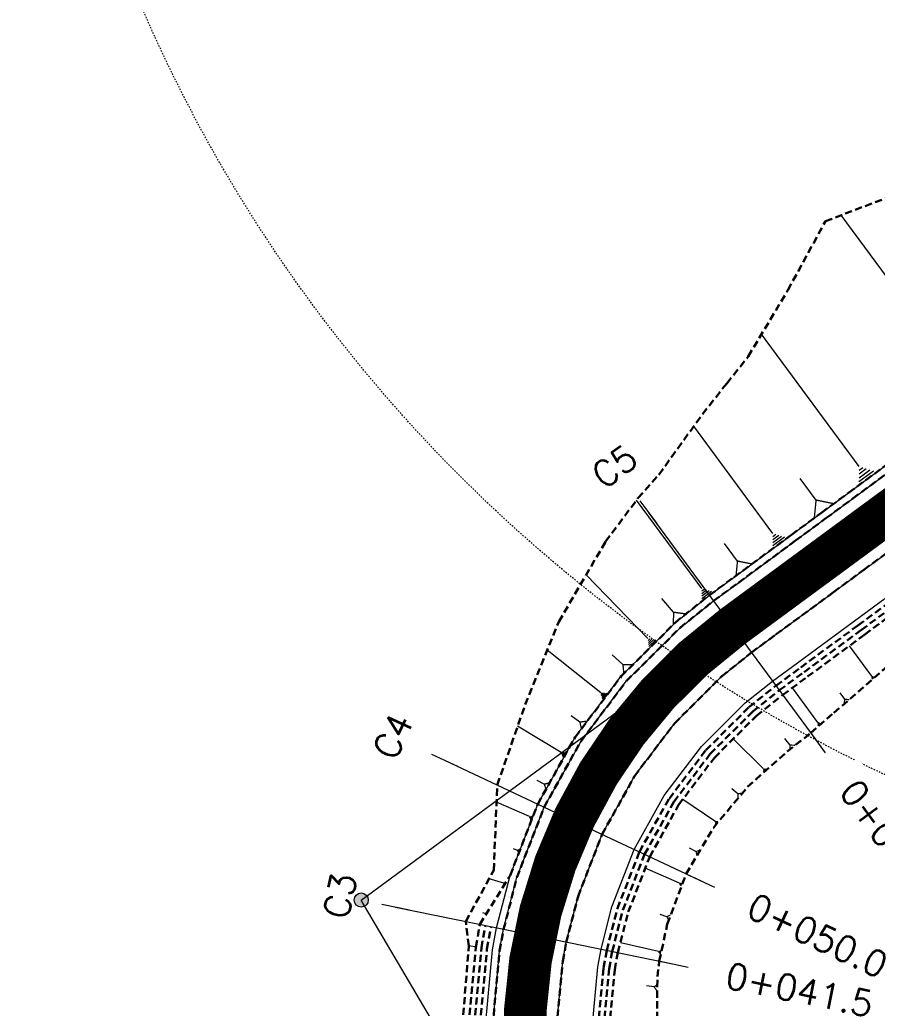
# Model space of a CAD drawing. Header units: metres. Extents: x 544752 to 548977, y 1840603 to 1844608.
# Drawn here: x 544882 to 544942.3, y 1843862.7 to 1843932.2 of the extents above; entities that cross this region are included whole.
import ezdxf

# ---------------------------------------------------------------- set-up
doc = ezdxf.new("R2010")
doc.units = ezdxf.units.M
doc.header["$MEASUREMENT"] = 0
for name, pattern in [('ACAD_ISO02W100', [15, 12, -3]), ('Anordnung Grundriss$0$GESTRICHELT', [0.75, 0.5, -0.25]), ('HIDDEN', [0.375, 0.25, -0.125])]:
    doc.linetypes.add(name, pattern=pattern)
doc.layers.add('C-ROAD', color=7, linetype='Continuous')
for name, color, linetype, lineweight in [('C-ROAD-CORR', 5, 'Continuous', 0), ('C-ROAD-SAMP', 150, 'HIDDEN', 0), ('C-ROAD-SAMP-TEXT', 11, 'Continuous', 0), ('C-ROAD-STAN', 11, 'Continuous', 0), ('C-TOPO-FEAT', 94, 'Continuous', 5), ('Đường', 5, 'ACAD_ISO02W100', 5)]:
    doc.layers.add(name, color=color, linetype=linetype, lineweight=lineweight)

# ---------------------------------------------------------------- blocks, each defined once
blk = doc.blocks.new('TB')
at = {"layer": 'Defpoints', "color": 5, "linetype": 'Anordnung Grundriss$0$GESTRICHELT', "lineweight": 5, "ltscale": 0.2}
blk.add_circle((-0.4049538253086098, -1.769394799566726e-07), 105.7280000291212, dxfattribs=at)
blk = doc.blocks.new('STA')
blk.add_circle((0, 0), 0.03600344113496039)
blk = doc.blocks.new('PI')
h = blk.add_hatch(color=256)
h.dxf.hatch_style = 1
h.paths.add_polyline_path([(0.01097384885793593, 0, 1), (-0.01097384885793593, 0, 1)])
at = {"xscale": 0.3048, "yscale": 0.3048, "zscale": 0.3048}
blk.add_blockref('STA', (0, 0), dxfattribs=at)

msp = doc.modelspace()

# ---------------------------------------------------------------- linework, layer by layer
at = {"layer": 'C-ROAD', "color": 1, "linetype": 'ACAD_ISO02W100', "lineweight": 60, "ltscale": 0.1, "const_width": 3, "flags": 128}
msp.add_lwpolyline([(544932.1585517897, 1843889.537997853), (544954.2803802184, 1843905.817549433)], dxfattribs=at)
at = {"layer": 'C-ROAD-CORR', "color": 160, "linetype": 'Continuous'}
for p, q in [((544948.5114338326, 1843906.64242841, 760.0721508878083), (544939.8014734637, 1843918.478150541, 750.2753775419267)), ((544941.0603704515, 1843900.806354522, 759.8215094653697), (544934.206152152, 1843910.120360531, 752.1120343014366)), ((544935.0001767164, 1843896.100088977, 759.786491476097), (544929.4427675641, 1843903.651897218, 753.5356389410617)), ((544941.0508383987, 1843899.75687126, 760.3812569583461), (544942.0652054087, 1843900.503348438, 760.3812569583461)), ((544941.0532214119, 1843900.019242075, 760.241320085102), (544941.8139966695, 1843900.579099959, 760.241320085102)), ((544941.0556044251, 1843900.281612891, 760.1013832118579), (544941.5627879301, 1843900.65485148, 760.1013832118579)), ((544941.0579874383, 1843900.543983707, 759.9614463386138), (544941.3115791909, 1843900.730603001, 759.9614463386138)), ((544938.0347052359, 1843898.447199702, 759.7912269734804), (544936.9145486872, 1843899.969349182, 758.5312993326978)), ((544934.9924481154, 1843895.249166578, 760.2403354746883), (544935.8148982123, 1843895.854411249, 760.2403354746883)), ((544934.9943802657, 1843895.461897178, 760.1268744750405), (544935.6112178382, 1843895.915830681, 760.1268744750405)), ((544934.9963124159, 1843895.674627778, 760.0134134753927), (544935.4075374643, 1843895.977250113, 760.0134134753927)), ((544934.9982445661, 1843895.887358377, 759.8999524757448), (544935.2038570903, 1843896.038669545, 759.8999524757448)), ((544932.5057790335, 1843894.159390559, 759.7892453105594), (544931.5952434235, 1843895.396691995, 758.7650947269781)), ((544926.2001154745, 1843888.711462881, 759.7884347827436), (544921.8614476682, 1843893.186300092, 755.6227895024834)), ((544929.9974919287, 1843891.527320658, 760.1531763212228), (544930.6731492933, 1843892.0283319, 760.1531763212228)), ((544929.9984472255, 1843891.702556624, 760.0597022193283), (544930.505190249, 1843892.078315056, 760.0597022193283)), ((544929.9994025223, 1843891.87779259, 759.9662281174338), (544930.3372312046, 1843892.128298211, 759.9662281174338)), ((544930.0003578191, 1843892.053028556, 759.8727540155394), (544930.1692721603, 1843892.178281367, 759.8727540155394)), ((544928.0166349536, 1843890.557461003, 759.7837298168569), (544927.1940974905, 1843891.52611677, 758.9362528939297)), ((544926.2179348202, 1843888.571292657, 759.863982934724), (544926.3396683066, 1843888.68932179, 759.863982934724)), ((544926.235754166, 1843888.431122432, 759.9395310867045), (544926.4792211386, 1843888.667180699, 759.9395310867045)), ((544926.2535735117, 1843888.290952208, 760.015079238685), (544926.6187739708, 1843888.645039608, 760.015079238685)), ((544926.2713928575, 1843888.150781984, 760.0906273906654), (544926.7583268028, 1843888.622898517, 760.0906273906654)), ((544922.8963552844, 1843884.885359394, 759.7949278136241), (544919.1199147021, 1843887.88619219, 756.5716220394647)), ((544941.9544783323, 1843886.069430884, 762.9177301762661), (544940.38392932, 1843888.203606117, 760.2679512938804)), ((544924.4493982652, 1843886.879296692, 759.7914845638928), (544923.7028522209, 1843887.555619687, 759.1191320387911)), ((544941.9526471286, 1843885.867814521, 763.0790299198247), (544942.1475173044, 1843886.011220347, 763.0790299198247)), ((544941.9531049295, 1843885.918218612, 763.0387049839351), (544942.0992575614, 1843886.025772981, 763.0387049839351)), ((544941.9535627305, 1843885.968622702, 762.9983800480454), (544942.0509978184, 1843886.040325615, 762.9983800480454)), ((544941.9540205314, 1843886.019026793, 762.9580551121558), (544942.0027380753, 1843886.05487825, 762.9580551121558)), ((544938.1633515445, 1843882.812902854, 763.2089126582579), (544936.370047972, 1843885.249773044, 760.183309573412)), ((544922.9240287916, 1843884.779564143, 759.8533884514362), (544923.0056673073, 1843884.882303291, 759.8533884514362)), ((544922.9517022988, 1843884.673768892, 759.9118490892483), (544923.1149793302, 1843884.879247187, 759.9118490892483)), ((544922.9793758062, 1843884.567973641, 759.9703097270605), (544923.224291353, 1843884.876191084, 759.9703097270605)), ((544923.0070493134, 1843884.46217839, 760.0287703648726), (544923.3336033759, 1843884.873134981, 760.0287703648726)), ((544940.0573745175, 1843884.442914396, 763.0609974284613), (544939.7331430591, 1843884.883503478, 762.5139647253408)), ((544921.4207187499, 1843882.834590208, 759.7973896750727), (544920.8027893137, 1843883.26341806, 759.2950961123753)), ((544920.1065909438, 1843880.687373182, 759.7913145345894), (544917.0387607024, 1843882.534886951, 757.3989619853735)), ((544938.1612606171, 1843882.582690781, 763.3930899135559), (544938.3837696757, 1843882.746436183, 763.3930899135559)), ((544938.1617833489, 1843882.640243799, 763.3470455997314), (544938.328665143, 1843882.763052851, 763.3470455997314)), ((544938.1623060808, 1843882.697796817, 763.3010012859069), (544938.2735606101, 1843882.779669519, 763.3010012859069)), ((544938.1628288126, 1843882.755349836, 763.2549569720824), (544938.2184560774, 1843882.796286186, 763.2549569720824)), ((544934.3217254466, 1843879.560134421, 763.0527601126091), (544932.2109559355, 1843881.651641014, 760.0739739233849)), ((544936.217710272, 1843881.221363284, 763.2197916695885), (544935.8357070431, 1843881.678362321, 762.6238451892702)), ((544920.1371039277, 1843880.612126463, 759.8347089202161), (544920.1873714301, 1843880.695596565, 759.8347089202161)), ((544920.1676169117, 1843880.536879743, 759.8781033058428), (544920.2681519163, 1843880.703819948, 759.8781033058428)), ((544920.1981298956, 1843880.461633024, 759.9214976914695), (544920.3489324027, 1843880.712043331, 759.9214976914695)), ((544920.2286428796, 1843880.386386304, 759.9648920770962), (544920.4297128889, 1843880.720266714, 759.9648920770962)), ((544934.3299649563, 1843879.504287607, 763.0980321030821), (544934.3776454511, 1843879.552407242, 763.0980321030821)), ((544934.3382044658, 1843879.448440792, 763.1433040935551), (544934.4335654557, 1843879.544680063, 763.1433040935551)), ((544934.3464439755, 1843879.392593978, 763.1885760840281), (544934.4894854602, 1843879.536952885, 763.1885760840281)), ((544934.354683485, 1843879.336747163, 763.2338480745011), (544934.5454054648, 1843879.529225706, 763.2338480745011)), ((544918.9134319947, 1843878.467670621, 759.7790122836568), (544918.4070551083, 1843878.729538342, 759.398162915513)), ((544932.5311212046, 1843877.795620698, 762.8689219191787), (544932.106635408, 1843878.144416492, 762.3185897868655)), ((544917.8695126623, 1843876.18401565, 759.7767592651472), (544915.5622074157, 1843877.194107086, 758.0944692944946)), ((544930.9212956085, 1843875.857879441, 762.6995923693727), (544928.6555087038, 1843877.391701994, 759.9606874714077)), ((544917.8976246933, 1843876.134302043, 759.8072757966705), (544917.9251090935, 1843876.19708339, 759.8072757966705)), ((544917.9257367244, 1843876.084588436, 759.8377923281938), (544917.9807055248, 1843876.210151129, 759.8377923281938)), ((544917.9538487555, 1843876.034874829, 759.8683088597171), (544918.036301956, 1843876.223218869, 759.8683088597171)), ((544917.9819607865, 1843875.985161222, 759.8988253912404), (544918.0918983873, 1843876.236286609, 759.8988253912404)), ((544930.9382610597, 1843875.808703288, 762.7412508994639), (544930.9732550419, 1843875.860396951, 762.7412508994639)), ((544930.9552265108, 1843875.759527135, 762.7829094295552), (544931.0252144753, 1843875.862914462, 762.7829094295552)), ((544930.972191962, 1843875.710350981, 762.8245679596464), (544931.0771739087, 1843875.865431972, 762.8245679596464)), ((544930.989157413, 1843875.661174828, 762.8662264897376), (544931.1291333422, 1843875.867949482, 762.8662264897376)), ((544929.5861916881, 1843873.727603286, 762.5772211146212), (544929.1352178961, 1843873.975547156, 762.0613315704369)), ((544917.0305452032, 1843873.813880097, 759.7875624030936), (544916.7417916354, 1843873.918585519, 759.5821991401393)), ((544928.4328472498, 1843871.497927139, 762.4904109710517), (544926.0139862206, 1843872.5508917, 759.8480784776416)), ((544916.0671576607, 1843871.512537614, 759.7858194261913), (544915.0324759193, 1843871.814355722, 759.067296156378)), ((544916.0818297584, 1843871.492973513, 759.7988616218178), (544916.0900473853, 1843871.52114488, 759.7988616218178)), ((544916.096501856, 1843871.473409412, 759.8119038174442), (544916.1129371099, 1843871.529752145, 759.8119038174442)), ((544916.1111739536, 1843871.45384531, 759.8249460130706), (544916.1358268345, 1843871.538359411, 759.8249460130706)), ((544916.1258460513, 1843871.434281209, 759.8379882086971), (544916.1587165591, 1843871.546966676, 759.8379882086971)), ((544928.457618493, 1843871.454332364, 762.5305879704817), (544928.4816341818, 1843871.509500996, 762.5305879704817)), ((544928.4823897362, 1843871.410737589, 762.5707649699118), (544928.5304211138, 1843871.521074852, 762.5707649699118)), ((544928.5071609794, 1843871.367142814, 762.6109419693419), (544928.5792080458, 1843871.532648708, 762.6109419693419)), ((544928.5319322227, 1843871.323548039, 762.6511189687719), (544928.6279949779, 1843871.544222565, 762.6511189687719)), ((544914.7642295703, 1843869.375755002, 759.7549664797435), (544914.5913363639, 1843869.414939355, 759.6367977989046)), ((544927.5451771317, 1843869.140935101, 762.4592837414798), (544927.0568072431, 1843869.301805201, 761.944550287333)), ((544914.0569648882, 1843867.019780018, 759.7489997532077), (544913.6154599027, 1843867.091639205, 759.4507899873607)), ((544914.0640005183, 1843867.01246527, 759.7544126433613), (544914.0659570231, 1843867.024486093, 759.7544126433613)), ((544914.0710361484, 1843867.005150521, 759.7598255335149), (544914.0749491579, 1843867.029192168, 759.7598255335149)), ((544914.0780717784, 1843866.997835773, 759.7652384236685), (544914.0839412927, 1843867.033898244, 759.7652384236685)), ((544914.0851074085, 1843866.990521025, 759.7706513138221), (544914.0929334275, 1843867.038604319, 759.7706513138221)), ((544926.9387315054, 1843866.70050619, 762.4796780802163), (544924.2665573071, 1843867.314589442, 759.7354454888829)), ((544926.9723724279, 1843866.660680425, 762.5214207213903), (544926.9863836985, 1843866.721650262, 762.5214207213903)), ((544927.0060133506, 1843866.62085466, 762.5631633625643), (544927.0340358915, 1843866.742794333, 762.5631633625643)), ((544927.0396542731, 1843866.581028895, 762.6049060037383), (544927.0816880846, 1843866.763938405, 762.6049060037383)), ((544927.0732951956, 1843866.541203129, 762.6466486449123), (544927.1293402778, 1843866.785082476, 762.6466486449123)), ((544926.6474902391, 1843864.205865131, 762.5646904477975), (544926.0963965262, 1843864.27983678, 762.0078177619927))]:
    msp.add_line(p, q, dxfattribs=at)
at = {"layer": 'C-ROAD-CORR', "color": 5, "linetype": 'Anordnung Grundriss$0$GESTRICHELT', "lineweight": 30, "extrusion": (-0.3287760541570723, 0.4467646068211136, 0.8320502943361547), "const_width": 0.1, "elevation": 645258.1724847768}
msp.add_lwpolyline([(-1531798.90635424, -966516.3925444178), (-1531798.056557275, -966517.5256070361), (-1531797.206760311, -966516.3925444172)], dxfattribs=at)
at = {"layer": 'C-ROAD-CORR', "color": 5, "linetype": 'Anordnung Grundriss$0$GESTRICHELT', "lineweight": 30, "extrusion": (-0.3287760540422529, 0.4467646068545232, 0.8320502943635852), "const_width": 0.1, "elevation": 645258.0730973023}
msp.add_lwpolyline([(-1531791.752579318, -966516.4591754228), (-1531791.061809445, -966517.3802019202), (-1531790.371039572, -966516.4591754228)], dxfattribs=at)
at = {"layer": 'C-ROAD-CORR', "color": 5, "linetype": 'Anordnung Grundriss$0$GESTRICHELT', "lineweight": 30, "extrusion": (-0.359129561224649, 0.4229265367719536, 0.83196099833386), "const_width": 0.1, "elevation": 584762.5985707357}
msp.add_lwpolyline([(-1608878.069279001, -875467.9175216692), (-1608877.497902004, -875468.6793576659), (-1608876.926525006, -875467.9175216688)], dxfattribs=at)
at = {"layer": 'C-ROAD-CORR', "color": 5, "linetype": 'Anordnung Grundriss$0$GESTRICHELT', "lineweight": 30, "extrusion": (0.4114241059136156, -0.3727239410899145, -0.8317494026517745), "const_width": 0.1, "elevation": -463697.6863047222}
msp.add_lwpolyline([(1732367.743094259, -693360.8343584206), (1732367.290219438, -693361.4381915154), (1732366.837344616, -693360.8343584209)], dxfattribs=at)
at = {"layer": 'C-ROAD-CORR', "color": 5, "linetype": 'Anordnung Grundriss$0$GESTRICHELT', "lineweight": 30, "extrusion": (-0.4191088790477297, 0.5695153617683254, 0.7071067813373374), "const_width": 0.1, "elevation": 822270.8645767954}
msp.add_lwpolyline([(-1531791.614421306, -821191.4286040779), (-1531791.385587529, -821191.733715781), (-1531791.156753751, -821191.4286040778)], dxfattribs=at)
at = {"layer": 'C-ROAD-CORR', "color": 5, "linetype": 'Anordnung Grundriss$0$GESTRICHELT', "lineweight": 30, "extrusion": (-0.4562548706828479, 0.316629674791833, 0.831611172375285), "const_width": 0.1, "elevation": 335836.8259261894}
msp.add_lwpolyline([(-1825522.32850494, -501524.1534705324), (-1825521.990386669, -501524.6042948934), (-1825521.652268398, -501524.1534705324)], dxfattribs=at)
at = {"layer": 'C-ROAD-CORR', "color": 5, "linetype": 'Anordnung Grundriss$0$GESTRICHELT', "lineweight": 30, "extrusion": (-0.4536190220485792, 0.5426746176417215, 0.7069186956101119), "const_width": 0.1, "elevation": 753973.6369630767}
msp.add_lwpolyline([(-1600666.086334272, -752493.2922200495), (-1600665.837197673, -752493.624402182), (-1600665.588061074, -752493.2922200498)], dxfattribs=at)
at = {"layer": 'C-ROAD-CORR', "color": 5, "linetype": 'Anordnung Grundriss$0$GESTRICHELT', "lineweight": 30, "extrusion": (-0.4934281185607339, 0.2551713952880276, 0.8315144321299393), "const_width": 0.1, "elevation": 202258.4943280972}
msp.add_lwpolyline([(-1888142.930995665, -301386.0288212751), (-1888142.674738914, -301386.370496942), (-1888142.418482164, -301386.0288212751)], dxfattribs=at)
at = {"layer": 'C-ROAD-CORR', "color": 5, "linetype": 'Anordnung Grundriss$0$GESTRICHELT', "lineweight": 30, "extrusion": (-0.5467898848681443, 0.4492918565155949, 0.7065108983410318), "const_width": 0.1, "elevation": 531014.6572369782}
msp.add_lwpolyline([(-1770586.138499697, -529042.5503077414), (-1770585.908749583, -529042.8566412264), (-1770585.67899947, -529042.5503077415)], dxfattribs=at)
at = {"layer": 'C-ROAD-CORR', "color": 5, "linetype": 'Anordnung Grundriss$0$GESTRICHELT', "lineweight": 30, "extrusion": (-0.5225240418367808, 0.1894733308962721, 0.831305288435979), "const_width": 0.1, "elevation": 65264.27942081269}
msp.add_lwpolyline([(-1919188.294969553, -96245.2373291714), (-1919188.156919505, -96245.42139590326), (-1919188.018869457, -96245.23732917165)], dxfattribs=at)
at = {"layer": 'C-ROAD-CORR', "color": 5, "linetype": 'Anordnung Grundriss$0$GESTRICHELT', "lineweight": 30, "extrusion": (-0.6203827500773251, 0.3410843426904792, 0.7062483377523088), "const_width": 0.1, "elevation": 291390.1119985326}
msp.add_lwpolyline([(-1878307.66947553, -289606.4611913662), (-1878307.45429557, -289606.7480979807), (-1878307.239115608, -289606.461191366)], dxfattribs=at)
at = {"layer": 'C-ROAD-CORR', "color": 5, "linetype": 'Anordnung Grundriss$0$GESTRICHELT', "lineweight": 30, "extrusion": (-0.5409276867601733, 0.1225953389317248, 0.832086305961409), "const_width": 0.1, "elevation": -68077.5101261603}
msp.add_lwpolyline([(-1918707.995339477, 103500.5385896969), (-1918707.915624042, 103500.432302448), (-1918707.835908605, 103500.5385896967)], dxfattribs=at)
at = {"layer": 'C-ROAD-CORR', "color": 5, "linetype": 'Anordnung Grundriss$0$GESTRICHELT', "lineweight": 30, "extrusion": (-0.6719673349417027, 0.2213474979086776, 0.7067285093590844), "const_width": 0.1, "elevation": 42501.16226105167}
msp.add_lwpolyline([(-1921791.444662061, -41377.73533801394), (-1921791.229615213, -41378.02206714432), (-1921791.014568365, -41377.73533801394)], dxfattribs=at)
at = {"layer": 'C-ROAD-CORR', "color": 5, "linetype": 'Anordnung Grundriss$0$GESTRICHELT', "lineweight": 30, "extrusion": (-0.7013483037026088, 0.09413987095762548, 0.7065750077589463), "const_width": 0.1, "elevation": -208063.432304031}
msp.add_lwpolyline([(-1899968.949338597, 208828.7698143787), (-1899968.716807525, 208828.45977295), (-1899968.484276453, 208828.7698143786)], dxfattribs=at)
at = {"layer": 'C-ROAD-CORR', "color": 1, "linetype": 'Anordnung Grundriss$0$GESTRICHELT', "lineweight": 30}
msp.add_polyline3d([(544926.7518068923, 1843827.376604924, 759.0967035596492), (544924.2140974314, 1843831.684740332, 759.18162364019), (544921.6763879705, 1843835.99287574, 759.2665437207309), (544919.1386785095, 1843840.301011148, 759.3514638012716), (544919.095966993, 1843840.373520235, 759.3528930686797), (544916.6564473575, 1843845.24949175, 759.4363838818125), (544914.8812040591, 1843850.503031645, 759.5213039623533), (544913.8520843119, 1843855.952075849, 759.6062240428942), (544913.5889978061, 1843861.491205355, 759.6911441234349), (544914.0970343002, 1843867.013258336, 759.7760642039758), (544914.3900559435, 1843868.608278748, 759.8008802569343)], dxfattribs=at)
at = {"layer": 'C-ROAD-CORR', "color": 92, "linetype": 'Anordnung Grundriss$0$GESTRICHELT', "lineweight": 30}
for points in [[(544927.0964577249, 1843827.579621681, 758.6967035596492), (544924.558748264, 1843831.887757089, 758.78162364019), (544922.021038803, 1843836.195892497, 758.8665437207309), (544919.4833293421, 1843840.504027905, 758.9514638012716), (544919.4406178256, 1843840.576536992, 758.9528930686797), (544917.0255737583, 1843845.403588149, 759.0363838818125), (544915.2681413797, 1843850.604419563, 759.1213039623533), (544914.2493467351, 1843855.998793802, 759.2062240428942), (544913.9888997619, 1843861.482349523, 759.291144123435), (544914.4918391533, 1843866.949000045, 759.3760642039758), (544914.7819209264, 1843868.528017704, 759.4008802569343)], [(544927.4411085575, 1843827.782638438, 758.6967035596492), (544924.9033990966, 1843832.090773846, 758.78162364019), (544922.3656896356, 1843836.398909254, 758.8665437207309), (544919.8279801747, 1843840.707044662, 758.9514638012716), (544919.7852686582, 1843840.779553749, 758.9528930686797), (544917.3947001591, 1843845.557684548, 759.0363838818125), (544915.6550787002, 1843850.705807481, 759.1213039623533), (544914.6466091581, 1843856.045511756, 759.2062240428942), (544914.3888017177, 1843861.47349369, 759.291144123435), (544914.8866440066, 1843866.884741755, 759.3760642039758), (544915.1737859093, 1843868.44775666, 759.4008802569343)]]:
    msp.add_polyline3d(points, dxfattribs=at)
at = {"layer": 'C-ROAD-SAMP', "color": 1, "linetype": 'Continuous', "lineweight": 13}
for points in [[(544926.2314571831, 1843897.592161343), (544932.1585517898, 1843889.537997853), (544938.0856463965, 1843881.483834364)], [(544911.8980463353, 1843880.156780838), (544920.94662011, 1843875.89963242), (544929.9951938846, 1843871.642484003)], [(544908.4630980766, 1843869.822227036), (544918.2597226499, 1843867.81570094), (544928.0563472232, 1843865.809174845)]]:
    msp.add_lwpolyline(points, dxfattribs=at)
at = {"layer": 'C-ROAD-SAMP-TEXT', "color": 1, "linetype": 'Continuous', "lineweight": -3}
for p, q in [((544932.7512612505, 1843888.732581504), (544931.5658423292, 1843890.343414202)), ((544921.8514774874, 1843875.473917579), (544920.0417627324, 1843876.325347262)), ((544919.2393851073, 1843867.615048331), (544917.2800601927, 1843868.01635355))]:
    msp.add_line(p, q, dxfattribs=at)
at = {"layer": 'C-ROAD-SAMP-TEXT', "color": 4, "linetype": 'Continuous', "lineweight": 5}
for p, q in [((544929.0903365072, 1843872.068198845), (544930.9000512621, 1843871.216769162)), ((544927.0766847659, 1843866.009827455), (544929.0360096805, 1843865.608522235))]:
    msp.add_line(p, q, dxfattribs=at)
at = {"layer": 'C-ROAD-SAMP-TEXT', "color": 4, "linetype": 'Continuous', "lineweight": 9}
msp.add_line((544907.4834356193, 1843870.022879645), (544909.4427605339, 1843869.621574426), dxfattribs=at)

# ---------------------------------------------------------------- block references
at = {"layer": 'Đường', "rotation": 286.2264331696364}
msp.add_blockref('TB', (544987.8663385222, 1843974.496267125), dxfattribs=at)

# ---------------------------------------------------------------- next in the draw order: texts
at = {"layer": 'C-ROAD-SAMP-TEXT', "color": 1, "linetype": 'Continuous', "lineweight": 13, "char_height": 1.8, "attachment_point": 5, "bg_fill": 3, "box_fill_scale": 1.416666666666667, "bg_fill_color": 256, "bg_fill_true_color": 13158600, "bg_fill_transparency": 0}
for s, insert, width, rotation in [('{\\Fsimplex.shx|c0;C5}', (544923.8606193404, 1843900.813826739), 3.030000000000001, 36.34951642159453), ('{\\Fsimplex.shx|c0;C4}', (544908.2786168255, 1843881.859640204), 3.116571428571429, 64.80408104781417), ('{\\Fsimplex.shx|c0;C3}', (544904.5444482473, 1843870.624837474), 3.030000000000001, 78.4248755523915)]:
    msp.add_mtext(s, dxfattribs=dict(at, insert=insert, width=width, rotation=rotation))
at = {"layer": 'C-ROAD-SAMP-TEXT', "color": 1, "linetype": 'Continuous', "lineweight": -3, "insert": (544936.8733093392, 1843864.003301359), "char_height": 1.8, "width": 10.908, "attachment_point": 5, "rotation": 348.4248755523915, "bg_fill": 3, "box_fill_scale": 1.416666666666667, "bg_fill_color": 256, "bg_fill_true_color": 13158600, "bg_fill_transparency": 0}
msp.add_mtext('{\\Fsimplex.shx|c0;0+041.5}', dxfattribs=at)

# ---------------------------------------------------------------- next in the draw order: linework, layer by layer
at = {"layer": 'C-ROAD', "color": 3, "linetype": 'Continuous', "lineweight": 13}
msp.add_line((544922.4993939651, 1843842.378310709), (544906.0413623105, 1843870.318242369), dxfattribs=at)
at = {"layer": 'C-ROAD-CORR', "color": 160, "linetype": 'Continuous'}
msp.add_line((544930.0013131159, 1843892.228264522, 759.7792799136449), (544925.4007608177, 1843898.432510613, 754.6293057260607), dxfattribs=at)
at = {"layer": 'C-ROAD-SAMP-TEXT', "color": 4, "linetype": 'Continuous', "lineweight": 9}
for p, q in [((544925.6387477225, 1843898.397577693), (544926.8241666438, 1843896.786744995)), ((544910.9931889579, 1843880.582495679), (544912.8029037128, 1843879.731065996))]:
    msp.add_line(p, q, dxfattribs=at)

# ---------------------------------------------------------------- next in the draw order: block references
at = {"layer": 'C-ROAD-STAN', "color": 3, "linetype": 'Continuous', "lineweight": -3, "xscale": 45.56286554269575, "yscale": 45.56286554269575, "zscale": 45.56286554269575, "rotation": 334.5}
msp.add_blockref('PI', (544906.0413623105, 1843870.31824237), dxfattribs=at)

# ---------------------------------------------------------------- next in the draw order: texts
at = {"layer": 'C-ROAD-SAMP-TEXT', "color": 1, "linetype": 'Continuous', "lineweight": -3, "insert": (544938.1389102817, 1843867.811050428), "char_height": 1.8, "width": 11.25428571428571, "attachment_point": 5, "rotation": 334.8040810478142, "bg_fill": 3, "box_fill_scale": 1.416666666666667, "bg_fill_color": 256, "bg_fill_true_color": 13158600, "bg_fill_transparency": 0}
msp.add_mtext('{\\Fsimplex.shx|c0;0+050.0}', dxfattribs=at)

# ---------------------------------------------------------------- next in the draw order: linework, layer by layer
at = {"layer": 'C-ROAD', "color": 3, "linetype": 'Continuous', "lineweight": 13}
msp.add_line((544906.0413623105, 1843870.318242369), (544932.1585517897, 1843889.537997853), dxfattribs=at)
at = {"layer": 'C-ROAD', "color": 1, "linetype": 'ACAD_ISO02W100', "lineweight": -3, "ltscale": 0.1, "const_width": 3, "flags": 128}
msp.add_lwpolyline([(544922.4993939651, 1843842.378310709, -0.3846187613420152), (544932.1585517897, 1843889.537997853)], format="xyb", dxfattribs=at)

# ---------------------------------------------------------------- next in the draw order: texts
at = {"layer": 'C-ROAD-SAMP-TEXT', "color": 1, "linetype": 'Continuous', "lineweight": -3, "insert": (544943.4200315425, 1843874.235087223), "char_height": 1.8, "width": 11.25428571428571, "attachment_point": 5, "rotation": 306.34951642159456, "bg_fill": 3, "box_fill_scale": 1.416666666666667, "bg_fill_color": 256, "bg_fill_true_color": 13158600, "bg_fill_transparency": 0}
msp.add_mtext('{\\Fsimplex.shx|c0;0+067.8}', dxfattribs=at)

# ---------------------------------------------------------------- next in the draw order: linework, layer by layer
at = {"layer": 'C-ROAD-CORR', "color": 11, "linetype": 'Anordnung Grundriss$0$GESTRICHELT', "lineweight": 30}
for points in [[(544925.6341897399, 1843826.718271944, 760.3938043312405), (544923.201109881, 1843831.088039475, 760.3572918288627), (544920.7913782039, 1843835.471560264, 760.2936815457361), (544918.3827793685, 1843839.855748355, 760.2287564921579), (544918.342240879, 1843839.929537465, 760.2276637557222), (544915.9747622893, 1843844.964913854, 760.1750848434873), (544914.1765552271, 1843850.31839482, 760.2497411479843), (544913.1859203218, 1843855.873735144, 760.2769786385909), (544913.1548301714, 1843861.500820002, 760.1254182033042), (544913.6154599027, 1843867.091639205, 759.4507899873486), (544913.3877075012, 1843868.813577858, 759.118775630111), (544915.3606901574, 1843872.413162222, 759.0570234054771), (544915.6134063408, 1843878.408788351, 757.8499158687264), (544917.5667114753, 1843884.063192475, 757.2319288196803), (544919.935054009, 1843889.892547368, 756.2250852812055), (544923.2283727081, 1843895.523471963, 755.1954141436506), (544925.5076785849, 1843898.575683886, 754.6014437396378), (544926.974291638, 1843900.230181332, 754.329305074493), (544930.04741409, 1843904.490037303, 753.3412325605099), (544931.7474023869, 1843906.650904296, 752.8977072984113), (544933.2674049702, 1843908.550317863, 752.5277230232989), (544936.0502609207, 1843913.204608884, 751.295440407118), (544938.6882065362, 1843918.055814516, 749.9849851131136), (544943.5413015012, 1843919.896915501, 751.2509007704045)], [(544914.0970343002, 1843867.013258336, 759.7760642039758), (544914.3900559435, 1843868.608278748, 759.8008802569343), (544916.512574329, 1843872.056150571, 759.8609842845166), (544918.4582623218, 1843877.070348235, 759.9459043650575), (544921.080870916, 1843881.766070132, 760.0308244455982), (544924.3296622599, 1843886.052471278, 760.1157445261391), (544928.141784164, 1843889.84662554, 760.2006646066799), (544930.5286007728, 1843891.752892813, 760.2488674451889), (544932.2698065533, 1843893.034253863, 760.2855846872208), (544936.2968882982, 1843895.997801167, 760.3705047677615), (544938.4312131735, 1843897.568460301, 760.4155118105259), (544940.3239700432, 1843898.96134847, 760.4647934220944), (544944.3510517883, 1843901.924895773, 760.6319888270265)], [(544940.9259202547, 1843835.725873964, 765.5671072966957), (544938.2737220579, 1843839.966569721, 765.5191523338405), (544935.5160923061, 1843844.145160964, 765.3488340455255), (544932.4012955264, 1843848.113362779, 764.7639895247839), (544932.3446490952, 1843848.177663497, 764.7492460011961), (544930.250515371, 1843850.924504228, 764.1874548471064), (544928.5572974586, 1843854.08653359, 763.6790908068942), (544927.4052306149, 1843857.545922184, 763.2727664933383), (544926.8405778208, 1843861.197748994, 762.9659730367308), (544926.8707216522, 1843864.93421775, 762.7378375879222), (544927.0058110731, 1843866.02434367, 762.6985352444111), (544927.5692629407, 1843868.62927246, 762.6565558318053), (544928.8954623186, 1843872.159882724, 762.7005398299781), (544930.8121266686, 1843875.404979981, 762.876692431799), (544933.2212430413, 1843878.282871619, 763.1436608387148), (544936.0097688755, 1843880.756130826, 763.4432382729414), (544937.6572544761, 1843882.065964191, 763.4960986203394), (544939.2908586907, 1843883.493542007, 763.3512740230677), (544943.0804372659, 1843886.779825741, 763.035486529968)]]:
    msp.add_polyline3d(points, dxfattribs=at)
at = {"layer": 'C-ROAD-CORR', "color": 92, "linetype": 'Anordnung Grundriss$0$GESTRICHELT', "lineweight": 30}
for points in [[(544913.6154599027, 1843867.091639205, 759.4507899873486), (544913.3877075012, 1843868.813577858, 759.118775630111), (544915.3606901574, 1843872.413162222, 759.0570234054771), (544915.6134063408, 1843878.408788351, 757.8499158687264), (544917.5667114753, 1843884.063192475, 757.2319288196803), (544919.935054009, 1843889.892547368, 756.2250852812055), (544923.2283727081, 1843895.523471963, 755.1954141436506), (544925.5076785849, 1843898.575683886, 754.6014437396378), (544926.974291638, 1843900.230181332, 754.329305074493), (544930.04741409, 1843904.490037303, 753.3412325605099), (544931.7474023869, 1843906.650904296, 752.8977072984113), (544933.2674049702, 1843908.550317863, 752.5277230232989), (544936.0502609207, 1843913.204608884, 751.295440407118), (544938.6882065362, 1843918.055814516, 749.9849851131136), (544943.5413015012, 1843919.896915501, 751.2509007704045)], [(544914.0970343002, 1843867.013258336, 759.7760642039758), (544914.3900559435, 1843868.608278748, 759.8008802569343), (544916.512574329, 1843872.056150571, 759.8609842845166), (544918.4582623218, 1843877.070348235, 759.9459043650575), (544921.080870916, 1843881.766070132, 760.0308244455982), (544924.3296622599, 1843886.052471278, 760.1157445261391), (544928.141784164, 1843889.84662554, 760.2006646066799), (544930.5286007728, 1843891.752892813, 760.2488674451889), (544932.2698065533, 1843893.034253863, 760.2855846872208), (544936.2968882982, 1843895.997801167, 760.3705047677615), (544938.4312131735, 1843897.568460301, 760.4155118105259), (544940.3239700432, 1843898.96134847, 760.4647934220944), (544944.3510517883, 1843901.924895773, 760.6319888270265)], [(544934.5926133344, 1843831.995236143, 758.6167035596492), (544932.0549038735, 1843836.303371551, 758.70162364019), (544929.5171944125, 1843840.611506959, 758.7865437207308), (544926.9794849516, 1843844.919642367, 758.8714638012716), (544926.9367734351, 1843844.992151454, 758.8728930686797), (544925.0540729758, 1843848.75518483, 758.9563838818125), (544923.6840281012, 1843852.809606787, 759.0413039623533), (544922.8898044381, 1843857.014909289, 759.1262240428941), (544922.6867672999, 1843861.289735166, 759.2111441234349), (544923.0788447101, 1843865.551382226, 759.2960642039758), (544923.3049843052, 1843866.782340001, 759.3208802569343), (544924.0584514096, 1843869.717403238, 759.3809842845166), (544925.6066356037, 1843873.707200985, 759.4659043650574), (544927.6934456103, 1843877.443587523, 759.5508244455982), (544930.2785093142, 1843880.854277483, 759.6357445261391), (544933.3118152195, 1843883.873286534, 759.7206646066799), (544935.2110055122, 1843885.390103656, 759.7688674451889), (544936.9522112926, 1843886.671464706, 759.8055846872207), (544940.9792930376, 1843889.63501201, 759.8905047677615), (544943.1136179129, 1843891.205671144, 759.9355118105259)], [(544934.9372641671, 1843832.1982529, 758.6167035596492), (544932.3995547062, 1843836.506388308, 758.70162364019), (544929.8618452452, 1843840.814523716, 758.7865437207308), (544927.3241357843, 1843845.122659124, 758.8714638012716), (544927.2814242678, 1843845.195168211, 758.8728930686797), (544925.4231993766, 1843848.909281229, 758.9563838818125), (544924.0709654216, 1843852.910994705, 759.0413039623533), (544923.2870668613, 1843857.061627242, 759.1262240428941), (544923.0866692557, 1843861.280879333, 759.2111441234349), (544923.4736495633, 1843865.487123935, 759.2960642039758), (544923.6968492881, 1843866.702078957, 759.3208802569343), (544924.4405211351, 1843869.598985652, 759.3809842845166), (544925.9685785547, 1843873.536915049, 759.4659043650574), (544928.028259519, 1843877.224727644, 759.5508244455982), (544930.57971676, 1843880.591077798, 759.6357445261391), (544933.5735889438, 1843883.570838989, 759.7206646066799), (544935.4480892963, 1843885.067937116, 759.7688674451889), (544937.1892950769, 1843886.349298167, 759.8055846872207), (544941.2163768219, 1843889.31284547, 759.8905047677615), (544943.3507016972, 1843890.883504605, 759.9355118105259)]]:
    msp.add_polyline3d(points, dxfattribs=at)
at = {"layer": 'C-ROAD-CORR', "color": 5, "linetype": 'Anordnung Grundriss$0$GESTRICHELT', "lineweight": 30}
for points in [[(544928.2165729309, 1843828.239426141, 759.1167035596492), (544925.67886347, 1843832.547561549, 759.20162364019), (544923.141154009, 1843836.855696956, 759.2865437207308), (544920.6034445481, 1843841.163832364, 759.3714638012716), (544920.5607330316, 1843841.236341452, 759.3728930686797), (544918.2252345609, 1843845.904401446, 759.4563838818125), (544916.5256876714, 1843850.933930298, 759.5413039623533), (544915.5404496102, 1843856.150627151, 759.6262240428941), (544915.2885811181, 1843861.453568067, 759.7111441234349), (544915.7749549262, 1843866.740160601, 759.7960642039758), (544916.055482121, 1843868.267169311, 759.8208802569343), (544916.9901614861, 1843871.908128588, 759.8809842845166), (544918.9106910105, 1843876.857490814, 759.9659043650574), (544921.4993883017, 1843881.492495284, 760.0508244455982), (544924.7061715671, 1843885.723471671, 760.1357445261391), (544928.4690013194, 1843889.468566109, 760.2206646066799), (544930.8249555032, 1843891.350184639, 760.2688674451889), (544932.5661612836, 1843892.631545689, 760.3055846872207), (544936.5932430286, 1843895.595092992, 760.3905047677615), (544938.7275679039, 1843897.165752127, 760.4355118105259), (544940.6203247736, 1843898.558640296, 760.4847934220944), (544944.6474065187, 1843901.522187599, 760.6519888270265)], [(544932.093894798, 1843830.523364656, 759.1167035596492), (544929.556185337, 1843834.831500064, 759.20162364019), (544927.0184758761, 1843839.139635471, 759.2865437207308), (544924.4807664151, 1843843.447770879, 759.3714638012716), (544924.4380548986, 1843843.520279967, 759.3728930686797), (544922.37790657, 1843847.637985936, 759.4563838818125), (544920.8787325273, 1843852.074544379, 759.5413039623533), (544920.0096518705, 1843856.676204127, 759.6262240428941), (544919.7874781206, 1843861.353939952, 759.7111441234349), (544920.2165095245, 1843866.017254832, 759.7960642039758), (544920.4639631789, 1843867.364232569, 759.8208802569343), (544921.2884458989, 1843870.57593074, 759.8809842845166), (544922.9825492091, 1843874.941774026, 759.9659043650574), (544925.2660447732, 1843879.030321645, 760.0508244455982), (544928.0947553322, 1843882.762475205, 760.1357445261391), (544931.4139557182, 1843886.066031232, 760.2206646066799), (544933.4921480762, 1843887.725811068, 760.2688674451889), (544935.2333538566, 1843889.007172118, 760.3055846872207), (544939.2604356016, 1843891.970719422, 760.3905047677615), (544941.3947604769, 1843893.541378557, 760.4355118105259), (544943.2875173466, 1843894.934266725, 760.4847934220944)]]:
    msp.add_polyline3d(points, dxfattribs=at)
at = {"layer": 'C-ROAD-CORR', "color": 160, "linetype": 'Anordnung Grundriss$0$GESTRICHELT', "lineweight": 30}
for points in [[(544928.2165729309, 1843828.239426141, 758.9667035596492), (544925.67886347, 1843832.547561549, 759.05162364019), (544923.141154009, 1843836.855696956, 759.1365437207309), (544920.6034445481, 1843841.163832364, 759.2214638012716), (544920.5607330316, 1843841.236341452, 759.2228930686797), (544918.2252345609, 1843845.904401446, 759.3063838818125), (544916.5256876714, 1843850.933930298, 759.3913039623533), (544915.5404496102, 1843856.150627151, 759.4762240428942), (544915.2885811181, 1843861.453568067, 759.5611441234349), (544915.7749549262, 1843866.740160601, 759.6460642039758), (544916.055482121, 1843868.267169311, 759.6708802569343), (544916.9901614861, 1843871.908128588, 759.7309842845166), (544918.9106910105, 1843876.857490814, 759.8159043650575), (544921.4993883017, 1843881.492495284, 759.9008244455982), (544924.7061715671, 1843885.723471671, 759.9857445261391), (544928.4690013194, 1843889.468566109, 760.0706646066799), (544930.8249555032, 1843891.350184639, 760.1188674451889), (544932.5661612836, 1843892.631545689, 760.1555846872208), (544936.5932430286, 1843895.595092992, 760.2405047677615), (544938.7275679039, 1843897.165752127, 760.2855118105259), (544940.6203247736, 1843898.558640296, 760.3347934220944), (544944.6474065187, 1843901.522187599, 760.5019888270265)], [(544932.093894798, 1843830.523364656, 758.9667035596492), (544929.556185337, 1843834.831500064, 759.05162364019), (544927.0184758761, 1843839.139635471, 759.1365437207309), (544924.4807664151, 1843843.447770879, 759.2214638012716), (544924.4380548986, 1843843.520279967, 759.2228930686797), (544922.37790657, 1843847.637985936, 759.3063838818125), (544920.8787325273, 1843852.074544379, 759.3913039623533), (544920.0096518705, 1843856.676204127, 759.4762240428942), (544919.7874781206, 1843861.353939952, 759.5611441234349), (544920.2165095245, 1843866.017254832, 759.6460642039758), (544920.4639631789, 1843867.364232569, 759.6708802569343), (544921.2884458989, 1843870.57593074, 759.7309842845166), (544922.9825492091, 1843874.941774026, 759.8159043650575), (544925.2660447732, 1843879.030321645, 759.9008244455982), (544928.0947553322, 1843882.762475205, 759.9857445261391), (544931.4139557182, 1843886.066031232, 760.0706646066799), (544933.4921480762, 1843887.725811068, 760.1188674451889), (544935.2333538566, 1843889.007172118, 760.1555846872208), (544939.2604356016, 1843891.970719422, 760.2405047677615), (544941.3947604769, 1843893.541378557, 760.2855118105259), (544943.2875173466, 1843894.934266725, 760.3347934220944)]]:
    msp.add_polyline3d(points, dxfattribs=at)
at = {"layer": 'C-ROAD-CORR', "color": 150, "linetype": 'Anordnung Grundriss$0$GESTRICHELT', "lineweight": 30}
msp.add_polyline3d([(544930.1552338644, 1843829.381395398, 759.1842035596492), (544927.6175244035, 1843833.689530806, 759.26912364019), (544925.0798149426, 1843837.997666214, 759.3540437207308), (544922.5421054816, 1843842.305801622, 759.4389638012716), (544922.4993939651, 1843842.378310709, 759.4403930686797), (544920.3015705654, 1843846.771193691, 759.5238838818125), (544918.7022100993, 1843851.504237338, 759.6088039623532), (544917.7750507403, 1843856.413415639, 759.6937240428941), (544917.5380296194, 1843861.403754009, 759.7786441234349), (544917.9957322254, 1843866.378707717, 759.8635642039758), (544918.2597226499, 1843867.81570094, 759.8883802569343), (544919.1393036925, 1843871.242029664, 759.9484842845166), (544920.9466201098, 1843875.89963242, 760.0334043650574), (544923.3827165375, 1843880.261408465, 760.1183244455982), (544926.4004634497, 1843884.242973438, 760.2032445261391), (544929.9414785188, 1843887.767298671, 760.2881646066799), (544932.1585517897, 1843889.537997853, 760.3363674451889), (544933.8997575701, 1843890.819358904, 760.3730846872207), (544937.9268393151, 1843893.782906207, 760.4580047677615), (544940.0611641904, 1843895.353565342, 760.5030118105259), (544941.9539210601, 1843896.74645351, 760.5522934220944), (544945.9810028052, 1843899.710000814, 760.7194888270265)], dxfattribs=at)
msp.add_polyline3d([(544930.1552338644, 1843829.381395398, 759.1842035596492), (544927.6175244035, 1843833.689530806, 759.26912364019), (544925.0798149426, 1843837.997666214, 759.3540437207308), (544922.5421054816, 1843842.305801622, 759.4389638012716), (544922.4993939651, 1843842.378310709, 759.4403930686797), (544920.3015705654, 1843846.771193691, 759.5238838818125), (544918.7022100993, 1843851.504237338, 759.6088039623532), (544917.7750507403, 1843856.413415639, 759.6937240428941), (544917.5380296194, 1843861.403754009, 759.7786441234349), (544917.9957322254, 1843866.378707717, 759.8635642039758), (544918.2597226499, 1843867.81570094, 759.8883802569343), (544919.1393036925, 1843871.242029664, 759.9484842845166), (544920.9466201098, 1843875.89963242, 760.0334043650574), (544923.3827165375, 1843880.261408465, 760.1183244455982), (544926.4004634497, 1843884.242973438, 760.2032445261391), (544929.9414785188, 1843887.767298671, 760.2881646066799), (544932.1585517897, 1843889.537997853, 760.3363674451889), (544933.8997575701, 1843890.819358904, 760.3730846872207), (544937.9268393151, 1843893.782906207, 760.4580047677615), (544940.0611641904, 1843895.353565342, 760.5030118105259), (544941.9539210601, 1843896.74645351, 760.5522934220944), (544945.9810028052, 1843899.710000814, 760.7194888270265)], dxfattribs=at)
at = {"layer": 'C-ROAD-CORR', "color": 1, "linetype": 'Anordnung Grundriss$0$GESTRICHELT', "lineweight": 30}
for points in [[(544935.2819149997, 1843832.401269657, 759.0167035596492), (544932.7442055388, 1843836.709405065, 759.1016236401899), (544930.2064960778, 1843841.017540472, 759.1865437207308), (544927.6687866169, 1843845.32567588, 759.2714638012716), (544927.6260751004, 1843845.398184967, 759.2728930686797), (544925.7923257774, 1843849.063377628, 759.3563838818125), (544924.4579027422, 1843853.012382624, 759.4413039623532), (544923.6843292844, 1843857.108345195, 759.5262240428941), (544923.4865712115, 1843861.272023501, 759.6111441234349), (544923.8684544165, 1843865.422865645, 759.6960642039758), (544924.088714271, 1843866.621817913, 759.7208802569343), (544924.8225908608, 1843869.480568066, 759.7809842845165), (544926.3305215057, 1843873.366629112, 759.8659043650574), (544928.3630734276, 1843877.005867765, 759.9508244455982), (544930.8809242058, 1843880.327878112, 760.0357445261391), (544933.8353626681, 1843883.268391444, 760.1206646066798), (544935.6851730807, 1843884.745770577, 760.1688674451889), (544937.4263788611, 1843886.027131627, 760.2055846872207), (544941.453460606, 1843888.99067893, 760.2905047677615), (544943.5877854814, 1843890.561338065, 760.3355118105259)], [(544940.9259202547, 1843835.725873964, 765.5671072966957), (544938.2737220579, 1843839.966569721, 765.5191523338405), (544935.5160923061, 1843844.145160964, 765.3488340455255), (544932.4012955264, 1843848.113362779, 764.7639895247839), (544932.3446490952, 1843848.177663497, 764.7492460011961), (544930.250515371, 1843850.924504228, 764.1874548471064), (544928.5572974586, 1843854.08653359, 763.6790908068942), (544927.4052306149, 1843857.545922184, 763.2727664933383), (544926.8405778208, 1843861.197748994, 762.9659730367308), (544926.8707216522, 1843864.93421775, 762.7378375879222), (544927.0058110731, 1843866.02434367, 762.6985352444111), (544927.5692629407, 1843868.62927246, 762.6565558318053), (544928.8954623186, 1843872.159882724, 762.7005398299781), (544930.8121266686, 1843875.404979981, 762.876692431799), (544933.2212430413, 1843878.282871619, 763.1436608387148), (544936.0097688755, 1843880.756130826, 763.4432382729414), (544937.6572544761, 1843882.065964191, 763.4960986203394), (544939.2908586907, 1843883.493542007, 763.3512740230677), (544943.0804372659, 1843886.779825741, 763.035486529968)]]:
    msp.add_polyline3d(points, dxfattribs=at)
at = {"layer": 'C-ROAD-SAMP-TEXT', "color": 4, "linetype": 'Continuous', "lineweight": 5}
msp.add_line((544937.4929369359, 1843882.289250713), (544938.6783558571, 1843880.678418015), dxfattribs=at)
at = {"layer": 'C-TOPO-FEAT', "color": 94, "linetype": 'Continuous', "lineweight": 0, "ltscale": 2}
for points in [[(544927.7857593901, 1843827.985655195, 759.0967035596492), (544925.2480499292, 1843832.293790603, 759.18162364019), (544922.7103404682, 1843836.60192601, 759.2665437207309), (544920.1726310073, 1843840.910061418, 759.3514638012716), (544920.1299194908, 1843840.982570505, 759.3528930686797), (544917.7638265599, 1843845.711780947, 759.4363838818125), (544916.0420160207, 1843850.8071954, 759.5213039623533), (544915.0438715813, 1843856.092229709, 759.6062240428942), (544914.7887036734, 1843861.464637858, 759.6911441234349), (544915.2814488597, 1843866.820483464, 759.7760642039758), (544915.5656508923, 1843868.367495616, 759.8008802569343), (544916.512574329, 1843872.056150571, 759.8609842845166), (544918.4582623218, 1843877.070348235, 759.9459043650575), (544921.080870916, 1843881.766070132, 760.0308244455982), (544924.3296622599, 1843886.052471278, 760.1157445261391), (544928.141784164, 1843889.84662554, 760.2006646066799), (544930.5286007728, 1843891.752892813, 760.2488674451889), (544932.2698065533, 1843893.034253863, 760.2855846872208), (544936.2968882982, 1843895.997801167, 760.3705047677615), (544938.4312131735, 1843897.568460301, 760.4155118105259), (544940.3239700432, 1843898.96134847, 760.4647934220944), (544944.3510517883, 1843901.924895773, 760.6319888270265)], [(544928.2165729309, 1843828.239426141, 758.6667035596491), (544925.67886347, 1843832.547561549, 758.7516236401899), (544923.141154009, 1843836.855696956, 758.8365437207308), (544920.6034445481, 1843841.163832364, 758.9214638012716), (544920.5607330316, 1843841.236341452, 758.9228930686796), (544918.2252345609, 1843845.904401446, 759.0063838818124), (544916.5256876714, 1843850.933930298, 759.0913039623532), (544915.5404496102, 1843856.150627151, 759.1762240428941), (544915.2885811181, 1843861.453568067, 759.2611441234349), (544915.7749549262, 1843866.740160601, 759.3460642039757), (544916.055482121, 1843868.267169311, 759.3708802569342), (544916.9901614861, 1843871.908128588, 759.4309842845165), (544918.9106910105, 1843876.857490814, 759.5159043650574), (544921.4993883017, 1843881.492495284, 759.6008244455982), (544924.7061715671, 1843885.723471671, 759.685744526139), (544928.4690013194, 1843889.468566109, 759.7706646066798), (544930.8249555032, 1843891.350184639, 759.8188674451889), (544932.5661612836, 1843892.631545689, 759.8555846872207), (544936.5932430286, 1843895.595092992, 759.9405047677615), (544938.7275679039, 1843897.165752127, 759.9855118105258), (544940.6203247736, 1843898.558640296, 760.0347934220944), (544944.6474065187, 1843901.522187599, 760.2019888270264)], [(544930.1552338644, 1843829.381395398, 759.0342035596492), (544927.6175244035, 1843833.689530806, 759.11912364019), (544925.0798149426, 1843837.997666214, 759.2040437207309), (544922.5421054816, 1843842.305801622, 759.2889638012716), (544922.4993939651, 1843842.378310709, 759.2903930686797), (544920.3015705654, 1843846.771193691, 759.3738838818125), (544918.7022100993, 1843851.504237338, 759.4588039623533), (544917.7750507403, 1843856.413415639, 759.5437240428942), (544917.5380296194, 1843861.403754009, 759.6286441234349), (544917.9957322254, 1843866.378707717, 759.7135642039758), (544918.2597226499, 1843867.81570094, 759.7383802569343), (544919.1393036925, 1843871.242029664, 759.7984842845166), (544920.9466201098, 1843875.89963242, 759.8834043650575), (544923.3827165375, 1843880.261408465, 759.9683244455982), (544926.4004634497, 1843884.242973438, 760.0532445261391), (544929.9414785188, 1843887.767298671, 760.1381646066799), (544932.1585517897, 1843889.537997853, 760.1863674451889), (544933.8997575701, 1843890.819358904, 760.2230846872208), (544937.9268393151, 1843893.782906207, 760.3080047677615), (544940.0611641904, 1843895.353565342, 760.3530118105259), (544941.9539210601, 1843896.74645351, 760.4022934220944), (544945.9810028052, 1843899.710000814, 760.5694888270265)], [(544930.1552338644, 1843829.381395398, 759.0342035596492), (544927.6175244035, 1843833.689530806, 759.11912364019), (544925.0798149426, 1843837.997666214, 759.2040437207309), (544922.5421054816, 1843842.305801622, 759.2889638012716), (544922.4993939651, 1843842.378310709, 759.2903930686797), (544920.3015705654, 1843846.771193691, 759.3738838818125), (544918.7022100993, 1843851.504237338, 759.4588039623533), (544917.7750507403, 1843856.413415639, 759.5437240428942), (544917.5380296194, 1843861.403754009, 759.6286441234349), (544917.9957322254, 1843866.378707717, 759.7135642039758), (544918.2597226499, 1843867.81570094, 759.7383802569343), (544919.1393036925, 1843871.242029664, 759.7984842845166), (544920.9466201098, 1843875.89963242, 759.8834043650575), (544923.3827165375, 1843880.261408465, 759.9683244455982), (544926.4004634497, 1843884.242973438, 760.0532445261391), (544929.9414785188, 1843887.767298671, 760.1381646066799), (544932.1585517897, 1843889.537997853, 760.1863674451889), (544933.8997575701, 1843890.819358904, 760.2230846872208), (544937.9268393151, 1843893.782906207, 760.3080047677615), (544940.0611641904, 1843895.353565342, 760.3530118105259), (544941.9539210601, 1843896.74645351, 760.4022934220944), (544945.9810028052, 1843899.710000814, 760.5694888270265)], [(544930.1552338644, 1843829.381395398, 758.7342035596491), (544927.6175244035, 1843833.689530806, 758.8191236401899), (544925.0798149426, 1843837.997666214, 758.9040437207308), (544922.5421054816, 1843842.305801622, 758.9889638012716), (544922.4993939651, 1843842.378310709, 758.9903930686796), (544920.3015705654, 1843846.771193691, 759.0738838818124), (544918.7022100993, 1843851.504237338, 759.1588039623532), (544917.7750507403, 1843856.413415639, 759.2437240428941), (544917.5380296194, 1843861.403754009, 759.3286441234349), (544917.9957322254, 1843866.378707717, 759.4135642039757), (544918.2597226499, 1843867.81570094, 759.4383802569342), (544919.1393036925, 1843871.242029664, 759.4984842845165), (544920.9466201098, 1843875.89963242, 759.5834043650574), (544923.3827165375, 1843880.261408465, 759.6683244455982), (544926.4004634497, 1843884.242973438, 759.753244526139), (544929.9414785188, 1843887.767298671, 759.8381646066798), (544932.1585517897, 1843889.537997853, 759.8863674451889), (544933.8997575701, 1843890.819358904, 759.9230846872207), (544937.9268393151, 1843893.782906207, 760.0080047677615), (544940.0611641904, 1843895.353565342, 760.0530118105258), (544941.9539210601, 1843896.74645351, 760.1022934220944), (544945.9810028052, 1843899.710000814, 760.2694888270264)], [(544930.1552338644, 1843829.381395398, 758.7342035596491), (544927.6175244035, 1843833.689530806, 758.8191236401899), (544925.0798149426, 1843837.997666214, 758.9040437207308), (544922.5421054816, 1843842.305801622, 758.9889638012716), (544922.4993939651, 1843842.378310709, 758.9903930686796), (544920.3015705654, 1843846.771193691, 759.0738838818124), (544918.7022100993, 1843851.504237338, 759.1588039623532), (544917.7750507403, 1843856.413415639, 759.2437240428941), (544917.5380296194, 1843861.403754009, 759.3286441234349), (544917.9957322254, 1843866.378707717, 759.4135642039757), (544918.2597226499, 1843867.81570094, 759.4383802569342), (544919.1393036925, 1843871.242029664, 759.4984842845165), (544920.9466201098, 1843875.89963242, 759.5834043650574), (544923.3827165375, 1843880.261408465, 759.6683244455982), (544926.4004634497, 1843884.242973438, 759.753244526139), (544929.9414785188, 1843887.767298671, 759.8381646066798), (544932.1585517897, 1843889.537997853, 759.8863674451889), (544933.8997575701, 1843890.819358904, 759.9230846872207), (544937.9268393151, 1843893.782906207, 760.0080047677615), (544940.0611641904, 1843895.353565342, 760.0530118105258), (544941.9539210601, 1843896.74645351, 760.1022934220944), (544945.9810028052, 1843899.710000814, 760.2694888270264)], [(544932.093894798, 1843830.523364656, 758.6667035596491), (544929.556185337, 1843834.831500064, 758.7516236401899), (544927.0184758761, 1843839.139635471, 758.8365437207308), (544924.4807664151, 1843843.447770879, 758.9214638012716), (544924.4380548986, 1843843.520279967, 758.9228930686796), (544922.37790657, 1843847.637985936, 759.0063838818124), (544920.8787325273, 1843852.074544379, 759.0913039623532), (544920.0096518705, 1843856.676204127, 759.1762240428941), (544919.7874781206, 1843861.353939952, 759.2611441234349), (544920.2165095245, 1843866.017254832, 759.3460642039757), (544920.4639631789, 1843867.364232569, 759.3708802569342), (544921.2884458989, 1843870.57593074, 759.4309842845165), (544922.9825492091, 1843874.941774026, 759.5159043650574), (544925.2660447732, 1843879.030321645, 759.6008244455982), (544928.0947553322, 1843882.762475205, 759.685744526139), (544931.4139557182, 1843886.066031232, 759.7706646066798), (544933.4921480762, 1843887.725811068, 759.8188674451889), (544935.2333538566, 1843889.007172118, 759.8555846872207), (544939.2604356016, 1843891.970719422, 759.9405047677615), (544941.3947604769, 1843893.541378557, 759.9855118105258), (544943.2875173466, 1843894.934266725, 760.0347934220944)], [(544934.2479625018, 1843831.792219386, 759.0167035596492), (544931.7102530409, 1843836.100354794, 759.1016236401899), (544929.17254358, 1843840.408490202, 759.1865437207308), (544926.634834119, 1843844.71662561, 759.2714638012716), (544926.5921226025, 1843844.789134697, 759.2728930686797), (544924.684946575, 1843848.601088431, 759.3563838818125), (544923.2970907806, 1843852.708218868, 759.4413039623532), (544922.492542015, 1843856.968191335, 759.5262240428941), (544922.2868653442, 1843861.298590998, 759.6111441234349), (544922.6840398569, 1843865.615640517, 759.6960642039758), (544922.9131193223, 1843866.862601045, 759.7208802569343), (544923.6763816839, 1843869.835820825, 759.7809842845165), (544925.2446926527, 1843873.877486922, 759.8659043650574), (544927.3586317018, 1843877.662447402, 759.9508244455982), (544929.9773018684, 1843881.117477169, 760.0357445261391), (544933.0500414951, 1843884.175734078, 760.1206646066798), (544934.9739217279, 1843885.712270196, 760.1688674451889), (544936.7151275083, 1843886.993631246, 760.2055846872207), (544940.7422092533, 1843889.957178549, 760.2905047677615), (544942.8765341286, 1843891.527837684, 760.3355118105259)]]:
    msp.add_polyline3d(points, dxfattribs=at)

doc.saveas('drawing.dxf')
